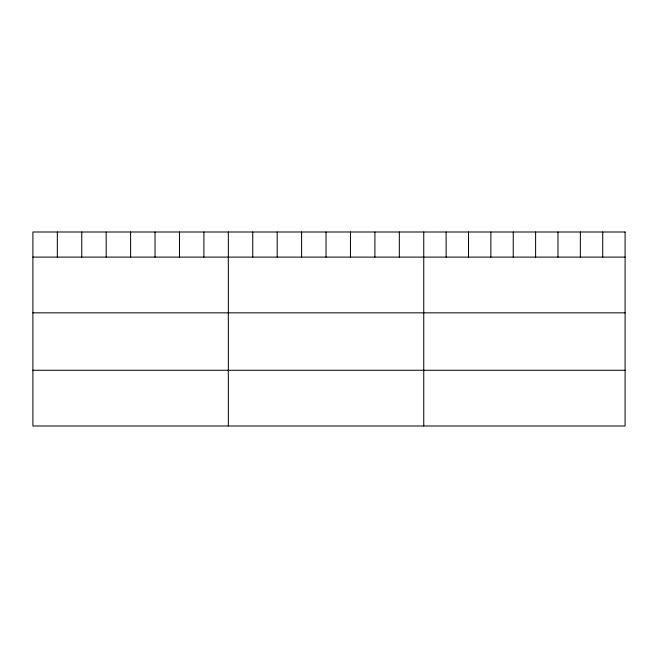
<?xml version="1.0" encoding="UTF-8"?>
<svg xmlns="http://www.w3.org/2000/svg" width="658" height="658" viewBox="0 0 658 658"><rect width="100%" height="100%" fill="white"/><g stroke="black" fill="none" stroke-linecap="round" stroke-linejoin="round"><path stroke-width="0.99" d="M32.9 257.105L625.1 257.105M32.9 312.838L625.1 312.838M32.9 370.265L625.1 370.265M602.728 232.003L602.728 257.105M580.356 232.003L580.356 257.105M557.984 232.003L557.984 257.105M535.612 232.003L535.612 257.105M513.24 232.003L513.24 257.105M490.868 232.003L490.868 257.105M468.496 232.003L468.496 257.105M446.124 232.003L446.124 257.105M423.752 232.003L423.752 425.997M399.324 232.003L399.324 257.105M374.896 232.003L374.896 257.105M350.467 232.003L350.467 257.105M326.039 232.003L326.039 257.105M301.611 232.003L301.611 257.105M277.183 232.003L277.183 257.105M252.754 232.003L252.754 257.105M228.326 232.003L228.326 425.997M203.898 232.003L203.898 257.105M179.469 232.003L179.469 257.105M155.041 232.003L155.041 257.105M130.613 232.003L130.613 257.105M106.185 232.003L106.185 257.105M81.757 232.003L81.757 257.105M57.328 232.003L57.328 257.105M625.1 232.003L32.9 232.003L32.9 425.997L625.1 425.997L625.1 232.003"/></g></svg>
